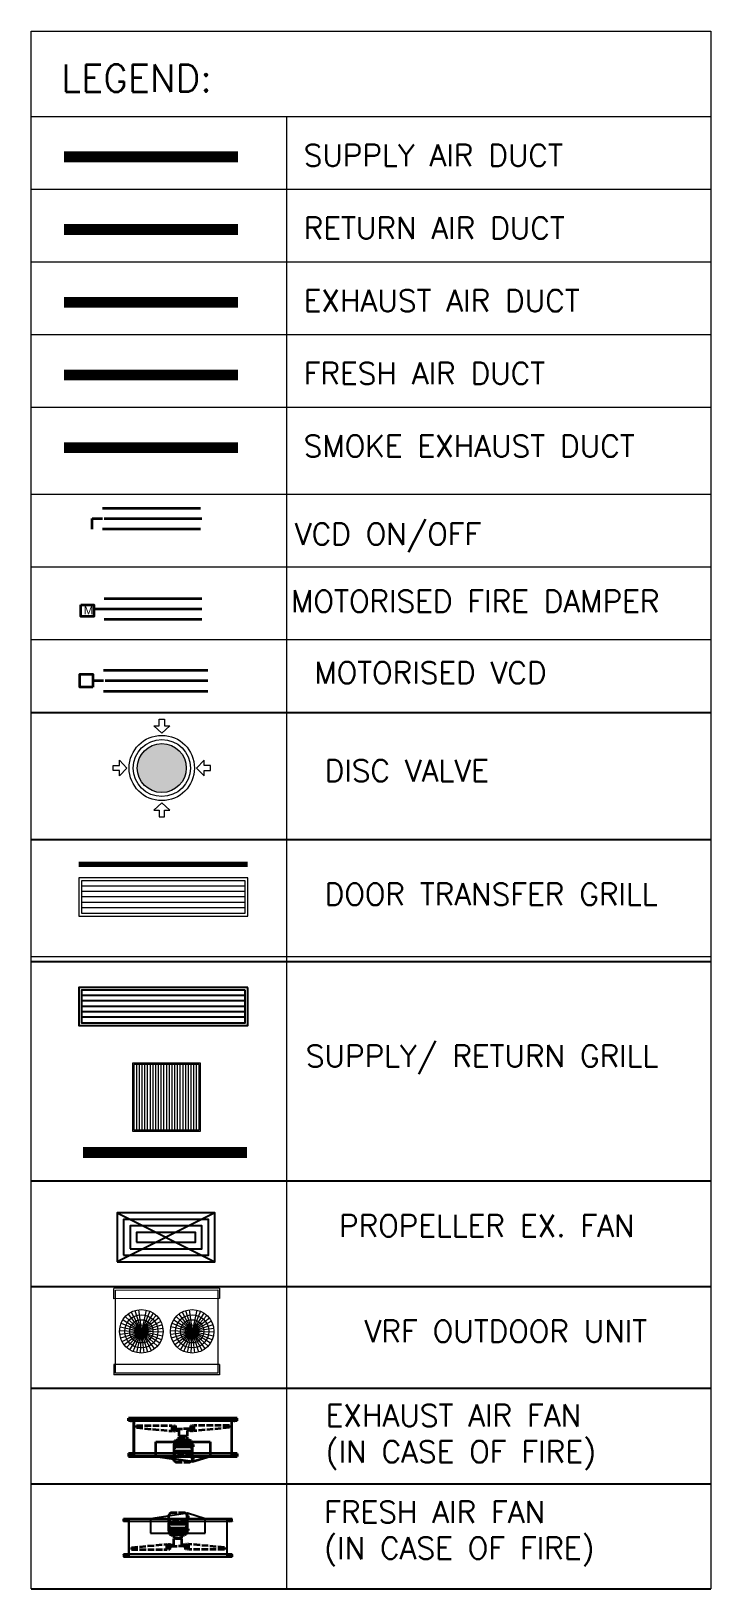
# Model space of a CAD drawing. Header units: millimetres. Extents: x -661525 to 498941, y 282148 to 1359693.
# Drawn here: x -456888 to -453764, y 666846 to 674006 of the extents above; entities that cross this region are included whole.
import ezdxf

# ---------------------------------------------------------------- set-up
doc = ezdxf.new("R2010")
doc.units = ezdxf.units.MM
doc.header["$LTSCALE"] = 2.5
doc.linetypes.add('ACAD_ISO02W100', pattern=[15, 12, -3])
for name, color, linetype in [('v-ac ex.-fa fan', 91, 'CONTINUOUS'), ('v-ac sa duct', 4, 'CONTINUOUS'), ('v-cassette idu', 6, 'CONTINUOUS'), ('v-ex. duct', 30, 'CONTINUOUS'), ('v-grill', 3, 'CONTINUOUS'), ('v-ra duct', 3, 'CONTINUOUS')]:
    doc.layers.add(name, color=color, linetype=linetype)
for name, color, linetype, lineweight in [('V-ac fa duct', 51, 'CONTINUOUS', 35), ('v-ac fd', 1, 'CONTINUOUS', 35), ('v-ac smoke ex-fa fan', 1, 'CONTINUOUS', 35), ('v-ac smoke ex. duct', 1, 'CONTINUOUS', 35), ('V-ac-fa-ex fan', 92, 'CONTINUOUS', 35), ('v-comment', 255, 'CONTINUOUS', 5), ('v-DTG', 3, 'CONTINUOUS', 20), ('vac vcd', 5, 'CONTINUOUS', 35), ('VEMCPL-ODU', 6, 'CONTINUOUS', 0)]:
    doc.layers.add(name, color=color, linetype=linetype, lineweight=lineweight)
doc.layers.add('v-disc valve', color=7, linetype='CONTINUOUS', true_color=0x00b300)
doc.styles.add('ARIAL', font='arial.ttf')
doc.styles.add('ROMANS', font='romans.shx', dxfattribs={"height": 125})
doc.linetypes.add('ZIGZAG', pattern='A,0.0001,-0.2,[131,ltypeshp.shx,S=0.2,R=0,X=-0.2,Y=0],-0.4,[131,ltypeshp.shx,S=0.2,R=180,X=0.2,Y=0],-0.2', length=0.8001)

# ---------------------------------------------------------------- blocks, each defined once
blk = doc.blocks.new('disc valve1')
at = {"layer": 'v-disc valve'}
h = blk.add_hatch(color=256, dxfattribs=at)
edge = h.paths.add_edge_path()
edge.add_ellipse((1069172.5, -2856957.1), major_axis=(86, -85.9), ratio=1, start_angle=225, end_angle=225)
at = {"layer": 'v-disc valve', "lineweight": 9}
for p, q in [((1069172.4, -2856784.2), (1069133.3, -2856747.5)), ((1069133.3, -2856747.5), (1069159.5, -2856747.5)), ((1069159.5, -2856747.5), (1069159.5, -2856715.3)), ((1069159.5, -2856715.3), (1069172.4, -2856715.3)), ((1069172.4, -2856715.3), (1069185.3, -2856715.3)), ((1069211.5, -2856747.4), (1069172.4, -2856784.2)), ((1069185.3, -2856715.3), (1069185.3, -2856747.5)), ((1069185.3, -2856747.5), (1069211.5, -2856747.4)), ((1068930.7, -2856957.2), (1068930.7, -2856944.2)), ((1068930.7, -2856944.2), (1068962.9, -2856944.2)), ((1068930.7, -2856970.1), (1068930.7, -2856957.2)), ((1068962.9, -2856970.1), (1068930.7, -2856970.1)), ((1068962.9, -2856944.2), (1068962.8, -2856918.1)), ((1068962.8, -2856918.1), (1068999.6, -2856957.1)), ((1068999.6, -2856957.1), (1068962.9, -2856996.2)), ((1068962.9, -2856996.2), (1068962.9, -2856970.1)), ((1069382.1, -2856918.1), (1069345.3, -2856957.1)), ((1069345.3, -2856957.1), (1069382.1, -2856996.2)), ((1069382.1, -2856944.2), (1069382.1, -2856918.1)), ((1069414.2, -2856944.2), (1069382.1, -2856944.2)), ((1069382.1, -2856996.2), (1069382.1, -2856970.1)), ((1069382.1, -2856970.1), (1069414.2, -2856970.1)), ((1069414.2, -2856957.2), (1069414.2, -2856944.2)), ((1069414.2, -2856970.1), (1069414.2, -2856957.2)), ((1069172.4, -2857129.9), (1069133.3, -2857166.7)), ((1069211.5, -2857166.7), (1069172.4, -2857129.9)), ((1069133.3, -2857166.7), (1069159.5, -2857166.7)), ((1069159.5, -2857166.7), (1069159.5, -2857198.8)), ((1069159.5, -2857198.8), (1069172.4, -2857198.8)), ((1069172.4, -2857198.8), (1069185.3, -2857198.8)), ((1069185.3, -2857198.8), (1069185.3, -2857166.7)), ((1069185.3, -2857166.7), (1069211.5, -2857166.7))]:
    blk.add_line(p, q, dxfattribs=at)
for major_axis, start_param, end_param in [((-114.6, -114.6), 5.497787, 11.780972), ((-100.2, -100.3), 5.497787, 11.780972), ((86, -85.9), 3.926991, 10.210176)]:
    blk.add_ellipse((1069172.5, -2856957.1), major_axis=major_axis, ratio=1, start_param=start_param, end_param=end_param, dxfattribs=at)
blk = doc.blocks.new('DISC VALVE')
at = {"layer": 'v-disc valve'}
h = blk.add_hatch(color=9, dxfattribs=at)
edge = h.paths.add_edge_path()
edge.add_ellipse((5751.54, 1899.21), major_axis=(-6.37, 6.37), ratio=1, start_angle=0, end_angle=360)
at = {"layer": 'v-disc valve', "color": 8, "xscale": 0.07407407407407407, "yscale": 0.07407407407407407, "zscale": 0.07407407407407407}
blk.add_blockref('disc valve1', (-73446.42, 213525.66), dxfattribs=at)
blk = doc.blocks.new('ODU1')
at = {"layer": 'VEMCPL-ODU', "color": 6}
for p, q in [((-176843, 4290), (-175872, 4291)), ((-176843, 4195), (-176843, 4290)), ((-176843, 4195), (-175872, 4196)), ((-175872, 4196), (-175872, 4291)), ((-176739, 4026, 4166), (-176592, 3891, 4166)), ((-176713, 4050, 4166), (-176592, 3891, 4166)), ((-176684, 4068, 4166), (-176592, 3891, 4166)), ((-176652, 4082, 4166), (-176592, 3891, 4166)), ((-176618, 4089, 4166), (-176592, 3891, 4166)), ((-176583, 4091, 4166), (-176592, 3891, 4166)), ((-176548, 4086, 4166), (-176592, 3891, 4166)), ((-176515, 4076, 4166), (-176592, 3891, 4166)), ((-176484, 4060, 4166), (-176592, 3891, 4166)), ((-176456, 4038, 4166), (-176592, 3891, 4166)), ((-176433, 4013, 4166), (-176592, 3891, 4166)), ((-176273, 4026, 4166), (-176125, 3891, 4166)), ((-176247, 4050, 4166), (-176125, 3891, 4166)), ((-176217, 4068, 4166), (-176125, 3891, 4166)), ((-176185, 4082, 4166), (-176125, 3891, 4166)), ((-176151, 4089, 4166), (-176125, 3891, 4166)), ((-176116, 4091, 4166), (-176125, 3891, 4166)), ((-176082, 4086, 4166), (-176125, 3891, 4166)), ((-176049, 4076, 4166), (-176125, 3891, 4166)), ((-176018, 4060, 4166), (-176125, 3891, 4166)), ((-175990, 4038, 4166), (-176125, 3891, 4166)), ((-175967, 4013, 4166), (-176125, 3891, 4166)), ((-176791, 3900, 4166), (-176592, 3891, 4166)), ((-176790, 3865, 4166), (-176592, 3891, 4166)), ((-176787, 3934, 4166), (-176592, 3891, 4166)), ((-176782, 3831, 4166), (-176592, 3891, 4166)), ((-176776, 3968, 4166), (-176592, 3891, 4166)), ((-176769, 3799, 4166), (-176592, 3891, 4166)), ((-176760, 3999, 4166), (-176592, 3891, 4166)), ((-176750, 3769, 4166), (-176592, 3891, 4166)), ((-176727, 3744, 4166), (-176592, 3891, 4166)), ((-176699, 3723, 4166), (-176592, 3891, 4166)), ((-176668, 3706, 4166), (-176592, 3891, 4166)), ((-176635, 3696, 4166), (-176592, 3891, 4166)), ((-176414, 3983, 4166), (-176592, 3891, 4166)), ((-176401, 3951, 4166), (-176592, 3891, 4166)), ((-176393, 3917, 4166), (-176592, 3891, 4166)), ((-176423, 3784, 4166), (-176592, 3891, 4166)), ((-176407, 3815, 4166), (-176592, 3891, 4166)), ((-176396, 3848, 4166), (-176592, 3891, 4166)), ((-176392, 3882, 4166), (-176592, 3891, 4166)), ((-176566, 3693, 4166), (-176592, 3891, 4166)), ((-176532, 3700, 4166), (-176592, 3891, 4166)), ((-176499, 3714, 4166), (-176592, 3891, 4166)), ((-176470, 3732, 4166), (-176592, 3891, 4166)), ((-176444, 3756, 4166), (-176592, 3891, 4166)), ((-176325, 3900, 4166), (-176125, 3891, 4166)), ((-176323, 3865, 4166), (-176125, 3891, 4166)), ((-176320, 3934, 4166), (-176125, 3891, 4166)), ((-176316, 3831, 4166), (-176125, 3891, 4166)), ((-176310, 3968, 4166), (-176125, 3891, 4166)), ((-176303, 3799, 4166), (-176125, 3891, 4166)), ((-176294, 3999, 4166), (-176125, 3891, 4166)), ((-176284, 3769, 4166), (-176125, 3891, 4166)), ((-176260, 3744, 4166), (-176125, 3891, 4166)), ((-176233, 3723, 4166), (-176125, 3891, 4166)), ((-176202, 3706, 4166), (-176125, 3891, 4166)), ((-176169, 3696, 4166), (-176125, 3891, 4166)), ((-175948, 3983, 4166), (-176125, 3891, 4166)), ((-175935, 3951, 4166), (-176125, 3891, 4166)), ((-175927, 3917, 4166), (-176125, 3891, 4166)), ((-175957, 3784, 4166), (-176125, 3891, 4166)), ((-175941, 3815, 4166), (-176125, 3891, 4166)), ((-175930, 3848, 4166), (-176125, 3891, 4166)), ((-175925, 3882, 4166), (-176125, 3891, 4166)), ((-176099, 3693, 4166), (-176125, 3891, 4166)), ((-176065, 3700, 4166), (-176125, 3891, 4166)), ((-176033, 3714, 4166), (-176125, 3891, 4166)), ((-176004, 3732, 4166), (-176125, 3891, 4166)), ((-175978, 3756, 4166), (-176125, 3891, 4166)), ((-176843, 3590), (-175872, 3591)), ((-176843, 3495), (-176843, 3590)), ((-176843, 3495), (-175872, 3496))]:
    blk.add_line(p, q, dxfattribs=at)
at = {"layer": 'VEMCPL-ODU'}
blk.add_line((-175872, 3591), (-175872, 3496), dxfattribs=at)
at = {"layer": 'VEMCPL-ODU', "color": 6}
blk.add_lwpolyline([(-176828, 4275), (-175888, 4276), (-175887, 3511), (-176827, 3510)], close=True, dxfattribs=at)
for centre, radius in [((-176592, 3891, 4166), 200), ((-176592, 3891, 4166), 153), ((-176125, 3891, 4166), 200), ((-176125, 3891, 4166), 153), ((-176592, 3891, 4166), 107), ((-176592, 3891, 4166), 60.3), ((-176125, 3891, 4166), 107), ((-176125, 3891, 4166), 60.3)]:
    blk.add_circle(centre, radius, dxfattribs=at)
blk = doc.blocks.new('fa 450mm')
at = {"layer": 'v-ac ex.-fa fan', "linetype": 'Continuous', "ltscale": 0.2}
for p, q in [((0, 0), (-169.7, -25.8)), ((80.6, -25.7), (0, 0)), ((0, 0), (0, -92.4)), ((-169.7, -25.8), (-169.7, -92.4)), ((80.6, -92.4), (80.6, -25.7)), ((-169.7, -92.4), (80.6, -92.4)), ((0, -75.6), (8.5, -75.6))]:
    blk.add_line(p, q, dxfattribs=at)
at = {"layer": 'v-ac ex.-fa fan'}
for p, q in [((-294.6, -25.8), (205.4, -25.7)), ((205.4, -25.7), (-294.6, -25.8)), ((205.4, -25.7), (-294.6, -25.7)), ((-294.6, -36.9), (-294.6, -25.8)), ((205.4, -38.2), (-294.6, -38.2)), ((-294.5, -36.9), (-294.5, -38.2)), ((-288.2, -30.1), (-283.9, -25.7)), ((-288.2, -34.5), (-279.4, -25.7)), ((-288.2, -38.2), (-288.2, -25.7)), ((-288.2, -38.2), (-288.2, -25.7)), ((-288.2, -25.7), (-272.7, -25.7)), ((-287.5, -38.2), (-286.1, -36.9)), ((-286.1, -36.9), (-275, -25.7)), ((-283, -38.2), (-281.7, -36.9)), ((-281.7, -36.9), (-277.2, -25.7)), ((-280.8, -38.2), (-279.5, -36.9)), ((-279.5, -36.9), (-272.7, -30.1)), ((-278.6, -38.2), (-277.2, -36.9)), ((-277.2, -36.9), (-272.8, -25.7)), ((-276.4, -38.2), (-275, -36.9)), ((-275, -36.9), (-272.7, -34.5)), ((-272.7, -25.7), (-272.7, -38.2)), ((-269.6, -25.7), (-269.6, -200.8)), ((-269.6, -200.8), (-269.6, -25.7)), ((-269.6, -25.7), (-269.6, -25.7)), ((180.4, -25.7), (180.4, -200.8)), ((180.4, -25.7), (180.4, -25.7)), ((199.1, -25.7), (183.5, -25.7)), ((183.5, -25.7), (183.5, -38.2)), ((190.3, -36.9), (183.5, -30.1)), ((185.9, -36.9), (183.5, -34.5)), ((194.8, -36.9), (183.6, -25.7)), ((187.2, -38.2), (185.9, -36.9)), ((192.5, -36.9), (188.1, -25.7)), ((189.5, -38.2), (194.8, -36.9)), ((199.1, -34.5), (190.3, -25.7)), ((191.7, -38.2), (190.3, -36.9)), ((193.9, -38.2), (192.5, -36.9)), ((197, -36.9), (192.6, -25.7)), ((199.1, -30.1), (194.8, -25.7)), ((198.4, -38.2), (197, -36.9)), ((199.1, -38.2), (199.1, -25.7)), ((199.1, -38.2), (199.1, -25.7)), ((205.4, -36.9), (205.4, -25.8)), ((205.4, -36.9), (205.4, -38.2)), ((205.4, -188.3), (-294.6, -188.3)), ((-294.6, -189.6), (-294.6, -200.8)), ((-294.6, -200.8), (205.4, -200.8)), ((205.4, -200.8), (-294.6, -200.8)), ((205.4, -200.8), (-294.6, -200.8)), ((-294.5, -189.6), (-294.5, -188.3)), ((-288.2, -188.3), (-288.2, -200.8)), ((-288.2, -188.3), (-288.2, -200.8)), ((-288.2, -192), (-279.4, -200.8)), ((-288.2, -196.4), (-283.9, -200.8)), ((-288.2, -200.8), (-272.7, -200.8)), ((-287.5, -188.3), (-286.1, -189.6)), ((-286.1, -189.6), (-275, -200.8)), ((-283, -188.3), (-281.7, -189.6)), ((-281.7, -189.6), (-277.2, -200.8)), ((-280.8, -188.3), (-279.5, -189.6)), ((-279.5, -189.6), (-272.7, -196.4)), ((-278.6, -188.3), (-277.2, -189.6)), ((-277.2, -189.6), (-272.8, -200.8)), ((-276.4, -188.3), (-275, -189.6)), ((-275, -189.6), (-272.7, -192)), ((-272.7, -200.8), (-272.7, -188.3)), ((-269.6, -200.8), (-269.6, -200.8)), ((180.4, -200.8), (180.4, -200.8)), ((183.5, -200.8), (183.5, -188.3)), ((190.3, -189.6), (183.5, -196.4)), ((185.9, -189.6), (183.5, -192)), ((199.1, -200.8), (183.5, -200.8)), ((194.8, -189.6), (183.6, -200.8)), ((187.2, -188.3), (185.9, -189.6)), ((192.5, -189.6), (188.1, -200.8)), ((189.5, -188.3), (194.8, -189.6)), ((191.7, -188.3), (190.3, -189.6)), ((199.1, -192), (190.3, -200.8)), ((193.9, -188.3), (192.5, -189.6)), ((197, -189.6), (192.6, -200.8)), ((199.1, -196.4), (194.8, -200.8)), ((198.4, -188.3), (197, -189.6)), ((199.1, -188.3), (199.1, -200.8)), ((199.1, -188.3), (199.1, -200.8)), ((205.4, -189.6), (205.4, -188.3)), ((205.4, -189.6), (205.4, -200.8))]:
    blk.add_line(p, q, dxfattribs=at)
at = {"layer": 'v-ac smoke ex-fa fan', "color": 5, "linetype": 'ACAD_ISO02W100'}
for p, q in [((-78.2, 1.9), (-78.2, 0)), ((-11, 1.9), (-78.2, 1.9)), ((-11, 1.9), (-78.2, 1.9)), ((-11, 1.9), (-11, 0)), ((-86.6, -37.8), (-86.6, -9.6)), ((-86.6, -48.8), (-84.6, -37.8)), ((-2.5, -37.8), (-86.6, -37.8)), ((-86.6, -76.4), (-86.6, -48.8)), ((-86.6, -76.4), (-86.6, -48.8)), ((-2.5, -48.8), (-4.6, -37.8)), ((-2.5, -37.8), (-2.5, -9.6)), ((-2.5, -76.4), (-2.5, -48.8)), ((-2.5, -76.4), (-2.5, -48.8)), ((-258.4, -157.7), (-95.3, -142.4)), ((-95.3, -167.3), (-95.3, -142.4)), ((-91.5, -142.1), (-89.3, -142.1)), ((-91.5, -142.1), (-89.3, -142.1)), ((-91.5, -142.1), (-89.3, -142.1)), ((-91.5, -142.1), (-91.5, -167.3)), ((-85.5, -144.7), (-89.3, -142.1)), ((-82.9, -93.3), (-86.6, -76.4)), ((-83.2, -144.7), (-82.9, -142.1)), ((-82.9, -93.3), (-82.9, -97.1)), ((-6.3, -93.3), (-82.9, -93.3)), ((-82.9, -97.1), (-80.2, -97.1)), ((-82.9, -97.1), (-80.2, -97.1)), ((-82.9, -142.1), (-81, -142.1)), ((-82.9, -142.1), (-81, -142.1)), ((-82.9, -142.1), (-81, -142.1)), ((-82.9, -167.3), (-82.9, -142.1)), ((-82.7, -97.1), (-80.4, -97.1)), ((-82.7, -97.1), (-80.4, -97.1)), ((-82.7, -98.1), (-82.7, -97.2)), ((-82.7, -98.1), (-82.7, -97.2)), ((-82.4, -98.2), (-80.7, -98.2)), ((-82.1, -98.1), (-82.1, -97.2)), ((-81, -98.1), (-81, -97.2)), ((-77.2, -144.7), (-81, -142.1)), ((-80.4, -98.1), (-80.4, -97.2)), ((-80.2, -97.1), (-75.8, -100.8)), ((-75.8, -100.8), (-13.4, -100.8)), ((-13.4, -100.8), (-75.8, -100.8)), ((-25.8, -100.8), (-63.4, -100.8)), ((-63.4, -100.8), (-63.4, -114.4)), ((-63.4, -114.4), (-25.8, -114.4)), ((-63.4, -144.7), (-63.4, -118.2)), ((-25.8, -118.2), (-63.4, -118.2)), ((-54, -118.2), (-54, -114.4)), ((-25.8, -118.2), (-44.6, -118.2)), ((-25.8, -118.2), (-44.6, -118.2)), ((-35.2, -118.2), (-35.2, -114.4)), ((-25.8, -114.4), (-25.8, -100.8)), ((-25.8, -144.7), (-25.8, -118.2)), ((-9, -97.1), (-13.4, -100.8)), ((-11.9, -144.7), (-8.2, -142.1)), ((-6.3, -97.1), (-9, -97.1)), ((-6.5, -97.1), (-8.7, -97.1)), ((-6.5, -97.1), (-8.7, -97.1)), ((-8.7, -98.1), (-8.7, -97.2)), ((-6.8, -98.2), (-8.5, -98.2)), ((-8.2, -98.1), (-8.2, -97.2)), ((-6.3, -142.1), (-8.2, -142.1)), ((-6.3, -142.1), (-8.2, -142.1)), ((-6.3, -142.1), (-8.2, -142.1)), ((-7.1, -98.1), (-7.1, -97.2)), ((-6.5, -98.1), (-6.5, -97.2)), ((-6.5, -98.1), (-6.5, -97.2)), ((-6.3, -93.3), (-2.5, -76.4)), ((-6.3, -93.3), (-6.3, -97.1)), ((-6.3, -167.3), (-6.3, -142.1)), ((-5.9, -144.7), (-6.3, -142.1)), ((-3.6, -144.7), (0.1, -142.1)), ((2.4, -142.1), (0.1, -142.1)), ((2.4, -142.1), (0.1, -142.1)), ((2.4, -142.1), (0.1, -142.1)), ((2.4, -142.1), (2.4, -167.3)), ((169.3, -157.7), (6.2, -142.4)), ((6.2, -167.3), (6.2, -142.4)), ((-258.4, -157.7), (-258.4, -167.3)), ((-258.4, -167.3), (-95.3, -167.3)), ((-95.3, -145.7), (-91.5, -145.7)), ((-91.5, -154.3), (-95.3, -154.3)), ((-91.5, -167.3), (-89.3, -167.3)), ((-89.3, -167.3), (-85.5, -152.2)), ((-82.9, -154.3), (-85.9, -154.3)), ((-85.5, -144.7), (-85.5, -152.2)), ((-85.5, -145.7), (-83.2, -145.7)), ((-83.2, -144.7), (-83.2, -152.2)), ((-83.2, -152.2), (-82.9, -167.3)), ((-82.9, -167.3), (-81, -167.3)), ((-81, -167.3), (-77.2, -152.2)), ((-77.2, -144.7), (-63.4, -144.7)), ((-77.2, -152.2), (-44.6, -152.2)), ((-11.9, -152.2), (-44.6, -152.2)), ((-11.9, -144.7), (-25.8, -144.7)), ((-8.2, -167.3), (-11.9, -152.2)), ((-6.3, -167.3), (-8.2, -167.3)), ((-5.9, -152.2), (-6.3, -167.3)), ((-6.3, -154.3), (-3.3, -154.3)), ((-5.9, -144.7), (-5.9, -152.2)), ((-3.6, -145.7), (-5.9, -145.7)), ((-3.6, -144.7), (-3.6, -152.2)), ((0.1, -167.3), (-3.6, -152.2)), ((2.4, -167.3), (0.1, -167.3)), ((6.2, -145.7), (2.4, -145.7)), ((2.4, -154.3), (6.2, -154.3)), ((169.3, -167.3), (6.2, -167.3)), ((169.3, -157.7), (169.3, -167.3))]:
    blk.add_line(p, q, dxfattribs=at)
at = {"layer": 'v-ac smoke ex-fa fan', "color": 8, "linetype": 'ACAD_ISO02W100'}
for p, q in [((-85.6, -80.9), (-85.6, -43.5)), ((-83.6, -89.9), (-83.6, -37.8)), ((-80.6, -93.3), (-80.6, -37.8)), ((-76.6, -93.3), (-76.6, -37.8)), ((-71.6, -93.3), (-71.6, -37.8)), ((-65.6, -93.3), (-65.6, -37.8)), ((-58.6, -93.3), (-58.6, -37.8)), ((-50.6, -93.3), (-50.6, -37.8)), ((-38.6, -93.3), (-38.6, -37.8)), ((-30.5, -93.3), (-30.5, -37.8)), ((-23.5, -93.3), (-23.5, -37.8)), ((-17.5, -93.3), (-17.5, -37.8)), ((-12.5, -93.3), (-12.5, -37.8)), ((-8.5, -93.3), (-8.5, -37.8)), ((-5.5, -89.9), (-5.5, -37.8)), ((-3.5, -80.9), (-3.5, -43.5))]:
    blk.add_line(p, q, dxfattribs=at)
at = {"layer": 'v-ac smoke ex-fa fan', "color": 2, "linetype": 'Continuous', "ltscale": 0.2}
for p, q in [((0, -16.6), (-8.5, -16.6)), ((0, -16.6), (8.5, -16.6)), ((0, -75.6), (-8.5, -75.6))]:
    blk.add_line(p, q, dxfattribs=at)
at = {"layer": 'v-ac smoke ex-fa fan', "color": 5, "linetype": 'ACAD_ISO02W100'}
for centre, major_axis, start_param, end_param in [((-74.1, -12.1), (-9.04, 9.04), -0.464413, 0.583641), ((-15, -12.1), (9.04, 9.04), 5.699544, 6.747598), ((-82.4, -97.5), (0.32, 0.32), 0.113941, 1.456856), ((-82.4, -97.8), (0.32, 0.32), 3.255533, 4.598448), ((-81.5, -98.8), (-1.18, 1.18), -1.129389, -0.441407), ((-81.5, -96.5), (1.18, 1.18), 3.583, 4.270982), ((-80.7, -97.5), (0.32, 0.32), 0.113941, 1.456856), ((-80.7, -97.8), (0.32, 0.32), 3.255533, 4.598448), ((-8.5, -97.5), (0.32, 0.32), 0.113941, 1.456856), ((-8.5, -97.8), (0.32, 0.32), 3.255533, 4.598448), ((-7.6, -98.8), (1.18, 1.18), 0.441407, 1.129389), ((-7.6, -96.5), (1.18, 1.18), 3.583, 4.270982), ((-6.8, -97.5), (0.32, 0.32), 0.113941, 1.456856), ((-6.8, -97.8), (0.32, 0.32), 3.255533, 4.598448)]:
    blk.add_ellipse(centre, major_axis=major_axis, ratio=1, start_param=start_param, end_param=end_param, dxfattribs=at)
blk = doc.blocks.new('450mm')
at = {"layer": 'v-ac smoke ex-fa fan', "color": 2}
for p, q in [((0, 0), (-500, 0)), ((-500, 0), (0, 0)), ((-500, 0), (0, 0)), ((-493.7, -12.5), (-493.7, 0)), ((-493.7, -12.5), (-493.7, 0)), ((-493.7, 0), (-478.1, 0)), ((-489.3, -11.1), (-478.2, 0)), ((-478.1, 0), (-478.1, -12.5)), ((-475, 0), (-475, -175)), ((-25, 0), (-25, -175)), ((-25, -175), (-25, 0)), ((-6.3, 0), (-21.9, 0)), ((-21.9, 0), (-21.9, -12.5)), ((-17.4, -11.1), (-21.8, 0)), ((-6.3, -12.5), (-6.3, 0)), ((-6.3, -12.5), (-6.3, 0)), ((-500, -11.1), (-500, 0)), ((-500, -11.1), (-500, -12.5)), ((-500, -12.5), (0, -12.5)), ((-493.7, -4.4), (-489.3, 0)), ((-493.7, -8.8), (-484.9, 0)), ((-492.9, -12.5), (-491.5, -11.1)), ((-491.5, -11.1), (-487.1, 0)), ((-484, -12.5), (-489.3, -11.1)), ((-488.5, -12.5), (-487.1, -11.1)), ((-487.1, -11.1), (-482.7, 0)), ((-486.3, -12.5), (-484.9, -11.1)), ((-484.9, -11.1), (-478.1, -4.3)), ((-481.8, -12.5), (-480.4, -11.1)), ((-480.4, -11.1), (-478.1, -8.8)), ((-475, 0), (-475, 0)), ((-25, 0), (-25, 0)), ((-15.1, -11.1), (-21.9, -4.3)), ((-19.5, -11.1), (-21.9, -8.8)), ((-8.5, -11.1), (-19.6, 0)), ((-18.2, -12.5), (-19.5, -11.1)), ((-16, -12.5), (-17.4, -11.1)), ((-12.9, -11.1), (-17.3, 0)), ((-6.3, -8.8), (-15.1, 0)), ((-13.7, -12.5), (-15.1, -11.1)), ((-11.5, -12.5), (-12.9, -11.1)), ((-6.3, -4.4), (-10.7, 0)), ((-7.1, -12.5), (-8.5, -11.1)), ((0, -11.1), (0, 0)), ((0, -11.1), (0, -12.5)), ((-500, -162.5), (0, -162.5)), ((-500, -163.9), (-500, -162.5)), ((-500, -163.9), (-500, -175)), ((0, -175), (-500, -175)), ((-500, -175), (0, -175)), ((-500, -175), (0, -175)), ((-493.7, -162.5), (-493.7, -175)), ((-493.7, -162.5), (-493.7, -175)), ((-493.7, -166.2), (-484.9, -175)), ((-493.7, -170.7), (-489.3, -175)), ((-493.7, -175), (-478.1, -175)), ((-492.9, -162.5), (-491.5, -163.9)), ((-491.5, -163.9), (-487.1, -175)), ((-484, -162.5), (-489.3, -163.9)), ((-489.3, -163.9), (-478.2, -175)), ((-488.5, -162.5), (-487.1, -163.9)), ((-487.1, -163.9), (-482.7, -175)), ((-486.3, -162.5), (-484.9, -163.9)), ((-484.9, -163.9), (-478.1, -170.7)), ((-481.8, -162.5), (-480.4, -163.9)), ((-480.4, -163.9), (-478.1, -166.2)), ((-478.1, -175), (-478.1, -162.5)), ((-475, -175), (-475, -175)), ((-25, -175), (-25, -175)), ((-21.9, -175), (-21.9, -162.5)), ((-15.1, -163.9), (-21.9, -170.7)), ((-19.5, -163.9), (-21.9, -166.2)), ((-6.3, -175), (-21.9, -175)), ((-17.4, -163.9), (-21.8, -175)), ((-8.5, -163.9), (-19.6, -175)), ((-18.2, -162.5), (-19.5, -163.9)), ((-16, -162.5), (-17.4, -163.9)), ((-12.9, -163.9), (-17.3, -175)), ((-13.7, -162.5), (-15.1, -163.9)), ((-6.3, -166.2), (-15.1, -175)), ((-11.5, -162.5), (-12.9, -163.9)), ((-6.3, -170.7), (-10.7, -175)), ((-7.1, -162.5), (-8.5, -163.9)), ((-6.3, -162.5), (-6.3, -175)), ((-6.3, -162.5), (-6.3, -175)), ((0, -163.9), (0, -162.5)), ((0, -163.9), (0, -175))]:
    blk.add_line(p, q, dxfattribs=at)
at = {"layer": 'v-ac smoke ex-fa fan', "color": 2, "linetype": 'Continuous', "ltscale": 0.2}
for p, q in [((-375.1, 0), (-294.6, 25.7)), ((-375.1, -66.6), (-375.1, 0)), ((-294.6, 9.1), (-303.1, 9.1)), ((-294.6, 25.7), (-294.6, -66.6)), ((-294.6, 25.7), (-124.9, 0)), ((-294.6, 9.1), (-286, 9.1)), ((-124.9, -66.6), (-375.1, -66.6)), ((-294.6, -49.8), (-303.1, -49.8)), ((-294.6, -49.8), (-286, -49.8)), ((-124.9, 0), (-124.9, -66.6))]:
    blk.add_line(p, q, dxfattribs=at)
at = {"layer": 'v-ac smoke ex-fa fan', "color": 5, "linetype": 'ACAD_ISO02W100'}
for p, q in [((-292.1, -12), (-292.1, 16.2)), ((-283.6, 27.6), (-283.6, 25.7)), ((-283.6, 27.6), (-216.4, 27.6)), ((-283.6, 27.6), (-216.4, 27.6)), ((-216.4, 27.6), (-216.4, 25.7)), ((-207.9, -12), (-207.9, 16.2)), ((-292.1, -23.1), (-290, -12)), ((-292.1, -12), (-207.9, -12)), ((-292.1, -50.7), (-292.1, -23.1)), ((-292.1, -50.7), (-292.1, -23.1)), ((-288.3, -67.6), (-292.1, -50.7)), ((-288.3, -67.6), (-288.3, -71.3)), ((-288.3, -67.6), (-211.7, -67.6)), ((-288.3, -71.3), (-285.6, -71.3)), ((-288.1, -71.3), (-285.8, -71.3)), ((-288.1, -71.3), (-285.8, -71.3)), ((-288.1, -72.4), (-288.1, -71.4)), ((-288.1, -72.4), (-288.1, -71.4)), ((-287.5, -72.4), (-287.5, -71.4)), ((-286.4, -72.4), (-286.4, -71.4)), ((-285.8, -72.4), (-285.8, -71.4)), ((-285.6, -71.3), (-281.2, -75.1)), ((-214.4, -71.3), (-218.8, -75.1)), ((-211.7, -71.3), (-214.4, -71.3)), ((-211.7, -71.3), (-214.4, -71.3)), ((-211.9, -71.3), (-214.2, -71.3)), ((-211.9, -71.3), (-214.2, -71.3)), ((-214.2, -72.4), (-214.2, -71.4)), ((-213.6, -72.4), (-213.6, -71.4)), ((-212.5, -72.4), (-212.5, -71.4)), ((-211.9, -72.4), (-211.9, -71.4)), ((-211.9, -72.4), (-211.9, -71.4)), ((-211.7, -67.6), (-207.9, -50.7)), ((-211.7, -67.6), (-211.7, -71.3)), ((-207.9, -23.1), (-210, -12)), ((-207.9, -50.7), (-207.9, -23.1)), ((-207.9, -50.7), (-207.9, -23.1)), ((-463.8, -131.9), (-300.7, -116.7)), ((-463.8, -131.9), (-463.8, -141.5)), ((-463.8, -141.5), (-300.7, -141.5)), ((-300.7, -141.5), (-300.7, -116.7)), ((-300.7, -120), (-296.9, -120)), ((-296.9, -128.6), (-300.7, -128.6)), ((-296.9, -116.3), (-294.7, -116.3)), ((-296.9, -116.3), (-294.7, -116.3)), ((-296.9, -116.3), (-294.7, -116.3)), ((-296.9, -116.3), (-296.9, -141.5)), ((-296.9, -141.5), (-294.7, -141.5)), ((-290.9, -119), (-294.7, -116.3)), ((-294.7, -141.5), (-290.9, -126.5)), ((-288.3, -128.6), (-291.3, -128.6)), ((-290.9, -119), (-290.9, -126.5)), ((-290.9, -120), (-288.6, -120)), ((-288.6, -119), (-288.3, -116.3)), ((-288.6, -119), (-288.6, -126.5)), ((-288.6, -126.5), (-288.3, -141.5)), ((-288.3, -116.3), (-286.4, -116.3)), ((-288.3, -116.3), (-286.4, -116.3)), ((-288.3, -116.3), (-286.4, -116.3)), ((-288.3, -141.5), (-288.3, -116.3)), ((-288.3, -141.5), (-286.4, -141.5)), ((-287.8, -72.5), (-286.1, -72.5)), ((-282.6, -119), (-286.4, -116.3)), ((-286.4, -141.5), (-282.6, -126.5)), ((-282.6, -119), (-268.8, -119)), ((-282.6, -126.5), (-250, -126.5)), ((-218.8, -75.1), (-281.2, -75.1)), ((-281.2, -75.1), (-218.8, -75.1)), ((-268.8, -88.7), (-268.8, -75.1)), ((-268.8, -75.1), (-231.2, -75.1)), ((-231.2, -88.7), (-268.8, -88.7)), ((-268.8, -92.5), (-231.2, -92.5)), ((-268.8, -92.5), (-250, -92.5)), ((-268.8, -92.5), (-250, -92.5)), ((-268.8, -119), (-268.8, -92.5)), ((-259.4, -92.5), (-259.4, -88.7)), ((-217.3, -126.5), (-250, -126.5)), ((-240.6, -92.5), (-240.6, -88.7)), ((-231.2, -75.1), (-231.2, -88.7)), ((-231.2, -119), (-231.2, -92.5)), ((-217.3, -119), (-231.2, -119)), ((-217.3, -119), (-213.6, -116.3)), ((-213.6, -141.5), (-217.3, -126.5)), ((-212.2, -72.5), (-213.9, -72.5)), ((-211.7, -116.3), (-213.6, -116.3)), ((-211.7, -116.3), (-213.6, -116.3)), ((-211.7, -116.3), (-213.6, -116.3)), ((-211.7, -141.5), (-213.6, -141.5)), ((-211.7, -141.5), (-211.7, -116.3)), ((-211.3, -119), (-211.7, -116.3)), ((-211.3, -126.5), (-211.7, -141.5)), ((-211.7, -128.6), (-208.7, -128.6)), ((-211.3, -119), (-211.3, -126.5)), ((-209.1, -120), (-211.3, -120)), ((-209.1, -119), (-205.3, -116.3)), ((-209.1, -119), (-209.1, -126.5)), ((-205.3, -141.5), (-209.1, -126.5)), ((-203, -116.3), (-205.3, -116.3)), ((-203, -116.3), (-205.3, -116.3)), ((-203, -116.3), (-205.3, -116.3)), ((-203, -141.5), (-205.3, -141.5)), ((-203, -116.3), (-203, -141.5)), ((-199.2, -120), (-203, -120)), ((-203, -128.6), (-199.2, -128.6)), ((-36.1, -131.9), (-199.2, -116.7)), ((-199.2, -141.5), (-199.2, -116.7)), ((-36.1, -141.5), (-199.2, -141.5)), ((-36.1, -131.9), (-36.1, -141.5))]:
    blk.add_line(p, q, dxfattribs=at)
at = {"layer": 'v-ac smoke ex-fa fan', "color": 8, "linetype": 'ACAD_ISO02W100'}
for p, q in [((-291.1, -55.2), (-291.1, -17.8)), ((-289.1, -64.2), (-289.1, -12)), ((-286, -67.6), (-286, -12)), ((-282, -67.6), (-282, -12)), ((-277, -67.6), (-277, -12)), ((-271, -67.6), (-271, -12)), ((-264, -67.6), (-264, -12)), ((-256, -67.6), (-256, -12)), ((-244, -67.6), (-244, -12)), ((-236, -67.6), (-236, -12)), ((-228.9, -67.6), (-228.9, -12)), ((-222.9, -67.6), (-222.9, -12)), ((-217.9, -67.6), (-217.9, -12)), ((-213.9, -67.6), (-213.9, -12)), ((-210.9, -64.2), (-210.9, -12)), ((-208.9, -55.2), (-208.9, -17.8))]:
    blk.add_line(p, q, dxfattribs=at)
at = {"layer": 'v-ac smoke ex-fa fan', "color": 5, "linetype": 'ACAD_ISO02W100', "extrusion": (0, 0, -1)}
for centre, major_axis, start_param, end_param in [((-279.5, 13.6), (-9.04, 9.04), 5.699544, 6.747598), ((-220.4, 13.6), (9.04, 9.04), -0.464413, 0.583641), ((-287.8, -71.8), (-0.32, 0.32), 0.113941, 1.456856), ((-286.9, -73), (1.18, 1.18), -1.129389, -0.441407), ((-286.1, -71.8), (-0.32, 0.32), 0.113941, 1.456856), ((-213.9, -71.8), (-0.32, 0.32), 0.113941, 1.456856), ((-213, -73), (1.18, 1.18), -1.129389, -0.441407), ((-212.2, -71.8), (-0.32, 0.32), 0.113941, 1.456856), ((-287.8, -72), (-0.32, 0.32), 3.255533, 4.598448), ((-286.9, -70.8), (-1.18, 1.18), 3.583, 4.270982), ((-286.1, -72), (-0.32, 0.32), 3.255533, 4.598448), ((-213.9, -72), (-0.32, 0.32), 3.255533, 4.598448), ((-213, -70.8), (-1.18, 1.18), 3.583, 4.270982), ((-212.2, -72), (-0.32, 0.32), 3.255533, 4.598448)]:
    blk.add_ellipse(centre, major_axis=major_axis, ratio=1, start_param=start_param, end_param=end_param, dxfattribs=at)

msp = doc.modelspace()

# ---------------------------------------------------------------- linework, layer by layer
at = {"layer": 'V-ac fa duct', "const_width": 50}
msp.add_lwpolyline([(-456737.5, 672425.7), (-455937.5, 672425.7)], dxfattribs=at)
at = {"layer": 'v-ac fd', "ltscale": 25}
for p, q in [((-456600.2, 671351, 0), (-456552.2, 671351, 0)), ((-456552.2, 671399, 0), (-456103.7, 671399, 0)), ((-456552.2, 671303, 0), (-456103.7, 671303, 0))]:
    msp.add_line(p, q, dxfattribs=at)
at = {"layer": 'v-ac fd', "linetype": 'ZIGZAG', "ltscale": 5}
msp.add_line((-456552.2, 671351, 0), (-456103.7, 671351, 0), dxfattribs=at)
at = {"layer": 'v-ac fd'}
msp.add_lwpolyline([(-456659.5, 671369.3), (-456600.4, 671369.3), (-456600.4, 671316), (-456659.5, 671316)], close=True, dxfattribs=at)
at = {"layer": 'v-ac sa duct', "lineweight": -3, "const_width": 50}
msp.add_lwpolyline([(-456737.5, 673428.4), (-455937.5, 673428.4)], dxfattribs=at)
at = {"layer": 'v-ac smoke ex. duct', "const_width": 50}
msp.add_lwpolyline([(-456737.5, 672091.5), (-455937.5, 672091.5)], dxfattribs=at)
at = {"layer": 'v-cassette idu', "color": 0}
for p, q in [((-456887.9, 670874.9), (-453764.4, 670874.9)), ((-456887.9, 670290.7), (-453764.4, 670290.7)), ((-456887.9, 669730.2), (-453764.4, 669730.2)), ((-456887.9, 668720.6), (-453764.4, 668720.6)), ((-456887.9, 668236), (-453764.4, 668236)), ((-456887.9, 667768.1), (-453764.4, 667768.1)), ((-456887.9, 667328.5), (-453764.4, 667328.5)), ((-456887.9, 666845.6), (-453764.4, 666845.6))]:
    msp.add_line(p, q, dxfattribs=at)
at = {"layer": 'v-comment', "color": 0}
for p, q in [((-456887.9, 673614.1), (-453764.4, 673614.1)), ((-456651.7, 673614.1), (-453764.4, 673614.1)), ((-455714.7, 673614.1), (-455714.7, 666845.6)), ((-456887.9, 673279.9), (-453764.4, 673279.9)), ((-456651.7, 673279.9), (-453764.4, 673279.9)), ((-456887.9, 672945.7), (-453764.4, 672945.7)), ((-456651.7, 672945.7), (-453764.4, 672945.7)), ((-456887.9, 672611.5), (-453764.4, 672611.5)), ((-456651.7, 672611.5), (-453764.4, 672611.5)), ((-456887.9, 672277.3), (-453764.4, 672277.3)), ((-456651.7, 672277.3), (-453764.4, 672277.3)), ((-456887.9, 671877.6), (-453764.4, 671877.6)), ((-456887.9, 671543.4), (-453764.4, 671543.4)), ((-456887.9, 671209.1), (-453764.4, 671209.1)), ((-456887.9, 669752.3), (-453764.4, 669752.3))]:
    msp.add_line(p, q, dxfattribs=at)
msp.add_lwpolyline([(-456887.9, 666845.6), (-456887.9, 674006.4), (-453764.4, 674006.4), (-453764.4, 666845.6)], dxfattribs=at)
at = {"layer": 'v-DTG'}
for p, q in [((-455904.9, 670076.1), (-456657.1, 670076.1)), ((-455904.9, 670051.1), (-456657.1, 670051.1)), ((-455904.9, 670026.1), (-456657.1, 670026.1)), ((-455904.9, 670001.1), (-456657.1, 670001.1)), ((-455904.9, 669976.1), (-456657.1, 669976.1)), ((-456404.1, 669255.7), (-456404.1, 668955.7)), ((-456391.6, 669255.7), (-456391.6, 668955.7)), ((-456379.1, 669255.7), (-456379.1, 668955.7)), ((-456366.6, 669255.7), (-456366.6, 668955.7)), ((-456354.1, 669255.7), (-456354.1, 668955.7)), ((-456341.6, 669255.7), (-456341.6, 668955.7)), ((-456329.1, 669255.7), (-456329.1, 668955.7)), ((-456316.6, 669255.7), (-456316.6, 668955.7)), ((-456304.1, 669255.7), (-456304.1, 668955.7)), ((-456291.6, 669255.7), (-456291.6, 668955.7)), ((-456279.1, 669255.7), (-456279.1, 668955.7)), ((-456266.6, 669255.7), (-456266.6, 668955.7)), ((-456254.1, 669255.7), (-456254.1, 668955.7)), ((-456241.6, 669255.7), (-456241.6, 668955.7)), ((-456229.1, 669255.7), (-456229.1, 668955.7)), ((-456216.6, 669255.7), (-456216.6, 668955.7)), ((-456204.1, 669255.7), (-456204.1, 668955.7)), ((-456191.6, 669255.7), (-456191.6, 668955.7)), ((-456179.1, 669255.7), (-456179.1, 668955.7)), ((-456166.6, 669255.7), (-456166.6, 668955.7)), ((-456154.1, 669255.7), (-456154.1, 668955.7)), ((-456141.6, 669255.7), (-456141.6, 668955.7)), ((-456129.1, 669255.7), (-456129.1, 668955.7))]:
    msp.add_line(p, q, dxfattribs=at)
at = {"layer": 'v-DTG', "const_width": 25}
msp.add_lwpolyline([(-456669.6, 670176.4), (-455893.7, 670176.4)], dxfattribs=at)
at = {"layer": 'v-DTG'}
for points in [[(-455892.4, 670113.6), (-456669.6, 670113.6), (-456669.6, 669938.6), (-455892.4, 669938.6)], [(-455904.9, 670101.1), (-456657.1, 670101.1), (-456657.1, 669951.1), (-455904.9, 669951.1)], [(-456422.8, 668949.4), (-456110.3, 668949.4), (-456110.3, 669261.9), (-456422.8, 669261.9)], [(-456416.6, 668955.7), (-456116.6, 668955.7), (-456116.6, 669255.7), (-456416.6, 669255.7)]]:
    msp.add_lwpolyline(points, close=True, dxfattribs=at)
at = {"layer": 'v-ex. duct', "const_width": 50}
msp.add_lwpolyline([(-456737.5, 672760), (-455937.5, 672760)], dxfattribs=at)
at = {"layer": 'v-grill'}
for p, q in [((-455904, 669573), (-456656.1, 669573)), ((-455904, 669548), (-456656.1, 669548)), ((-455904, 669523), (-456656.1, 669523)), ((-455904, 669498), (-456656.1, 669498)), ((-455904, 669473), (-456656.1, 669473))]:
    msp.add_line(p, q, dxfattribs=at)
for points in [[(-455891.5, 669610.5), (-456668.6, 669610.5), (-456668.6, 669435.5), (-455891.5, 669435.5)], [(-455904, 669598), (-456656.1, 669598), (-456656.1, 669448), (-455904, 669448)]]:
    msp.add_lwpolyline(points, close=True, dxfattribs=at)
at = {"layer": 'v-grill', "const_width": 50}
msp.add_lwpolyline([(-456649, 668851.7), (-455895.6, 668851.7)], dxfattribs=at)
at = {"layer": 'v-ra duct'}
for p, q in [((-456493.4, 668574), (-456043.4, 668349)), ((-456043.4, 668574), (-456493.4, 668349))]:
    msp.add_line(p, q, dxfattribs=at)
at = {"layer": 'v-ra duct', "const_width": 50}
msp.add_lwpolyline([(-456737.5, 673094.2), (-455937.5, 673094.2)], dxfattribs=at)
at = {"layer": 'v-ra duct'}
for points in [[(-456493.4, 668349), (-456043.4, 668349), (-456043.4, 668574), (-456493.4, 668574)], [(-456463.4, 668379), (-456073.4, 668379), (-456073.4, 668544), (-456463.4, 668544)], [(-456433.4, 668409), (-456103.4, 668409), (-456103.4, 668514), (-456433.4, 668514)], [(-456403.4, 668439), (-456133.4, 668439), (-456133.4, 668484), (-456403.4, 668484)]]:
    msp.add_lwpolyline(points, close=True, dxfattribs=at)
at = {"layer": 'vac vcd', "ltscale": 25}
for p, q in [((-456608.1, 671717.7, 0), (-456608.1, 671766.3, 0)), ((-456608.1, 671766.3, 0), (-456560.1, 671766.3, 0)), ((-456560.1, 671814.3, 0), (-456110.1, 671814.3, 0)), ((-456560.1, 671718.3, 0), (-456110.1, 671718.3, 0)), ((-456556.2, 671069), (-456075.9, 671069)), ((-456604.2, 671021), (-456556.2, 671021)), ((-456556.2, 670973), (-456075.9, 670973))]:
    msp.add_line(p, q, dxfattribs=at)
at = {"layer": 'vac vcd', "linetype": 'ZIGZAG', "ltscale": 5}
for p, q in [((-456552.2, 671766.3, 0), (-456103.7, 671766.3, 0)), ((-456548.3, 671021), (-456075.9, 671021))]:
    msp.add_line(p, q, dxfattribs=at)
at = {"layer": 'vac vcd', "ltscale": 25}
msp.add_lwpolyline([(-456604.2, 670991), (-456664.2, 670991), (-456664.2, 671051), (-456604.2, 671051)], close=True, dxfattribs=at)

# ---------------------------------------------------------------- block references
at = {"layer": 'v-ac fd', "rotation": 180}
msp.add_blockref('450mm', (-456440.5, 667454.7), dxfattribs=at)
at = {"layer": 'V-ac-fa-ex fan'}
msp.add_blockref('fa 450mm', (-456169.1, 667193.3), dxfattribs=at)
at = {"layer": 'v-disc valve', "xscale": 12.5, "yscale": 12.5, "zscale": 12.5}
msp.add_blockref('DISC VALVE', (-528181.8, 646878.9), dxfattribs=at)
at = {"layer": 'VEMCPL-ODU', "xscale": 0.4999999999999989, "yscale": 0.4999999999999989, "zscale": 0.4999999999999989, "rotation": 180.0214133792904}
msp.add_blockref('ODU1', (-544444.8, 669941.9), dxfattribs=at)

# ---------------------------------------------------------------- texts
at = {"layer": 'v-ac fd', "ltscale": 25, "insert": (-456646.3, 671362.5), "char_height": 37.5, "width": 49.117, "attachment_point": 1, "style": 'ARIAL'}
msp.add_mtext('M', dxfattribs=at)
at = {"layer": 'v-comment', "color": 0, "char_height": 100, "attachment_point": 1, "style": 'ROMANS'}
for s, insert, width in [('{\\H1.25x;LEGEND:}', (-456749.4, 673852.6), 1828.898), ('SUPPLY AIR DUCT', (-455635.4, 673485.7), 1828.898), ('RETURN AIR DUCT', (-455635.4, 673151.5), 1828.898), ('EXHAUST AIR DUCT', (-455635.4, 672817.3), 1828.898), ('FRESH AIR DUCT', (-455635.4, 672483.1), 1828.898), ('SMOKE EXHAUST DUCT', (-455635.4, 672148.9), 1828.898), ('{VCD ON/OFF}', (-455676.1, 671744.5), 3080.604), ('MOTORISED FIRE DAMPER', (-455693.2, 671435.9), 2116.404), ('MOTORISED VCD', (-455586.4, 671107.5), 1828.898), ('DISC VALVE', (-455538.5, 670656.7), 2663.638), ('DOOR TRANSFER GRILL', (-455538.5, 670089), 2663.638), ('SUPPLY/ RETURN GRILL', (-455625.5, 669345.3), 2663.638), ('PROPELLER EX. FAN', (-455473, 668564.5), 2663.638), ('VRF OUTDOOR UNIT', (-455355.3, 668080, -296.4), 2663.638), ('EXHAUST AIR FAN\\P(IN CASE OF FIRE)', (-455534.6, 667692.5, -296.4), 2663.638), ('FRESH AIR FAN\\P(IN CASE OF FIRE)', (-455541.3, 667249.4, -296.4), 2663.638)]:
    msp.add_mtext(s, dxfattribs=dict(at, insert=insert, width=width))

doc.saveas('drawing.dxf')
